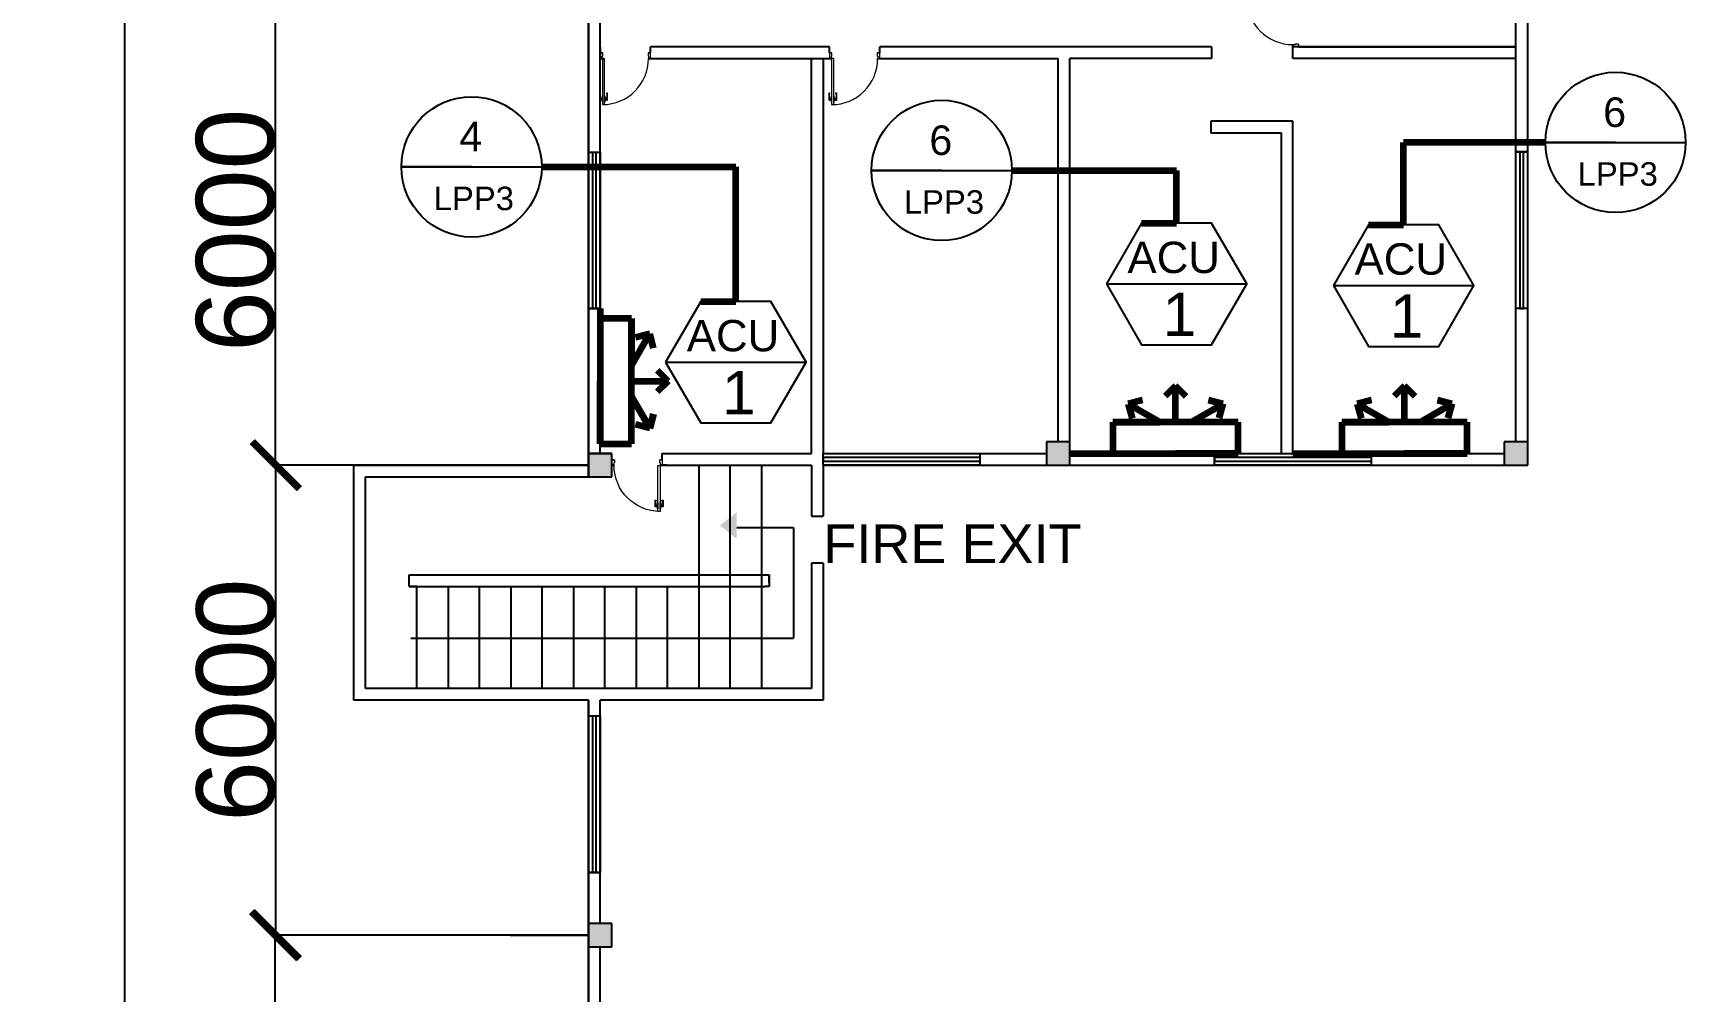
# Model space of a CAD drawing. Header units: millimetres. Extents: x 3339 to 2017737, y 4955 to 2748989.
# Drawn here: x 1580747 to 1601866, y 1667423 to 1679668 of the extents above; entities that cross this region are included whole.
import ezdxf

# ---------------------------------------------------------------- set-up
doc = ezdxf.new("R2010")
doc.units = ezdxf.units.MM
doc.header["$LTSCALE"] = 30
doc.layers.add('A-DETL-GENF', color=92, linetype='Continuous', lineweight=13)
doc.layers.add('A-DOOR', color=31, linetype='Continuous', lineweight=13)
doc.styles.get("Standard").update_dxf_attribs({"font": 'arial.ttf'})
doc.dimstyles.new('ISO-25', dxfattribs={"dimtxt": 1000, "dimasz": 600, "dimexe": 1.25, "dimexo": 0.625, "dimtad": 1, "dimtxsty": 'Standard', "dimblk": 'ARCHTICK', "dimcen": 2.5, "dimclrd": 4, "dimadec": 0, "dimazin": 0, "dimtfac": 1, "dimtmove": 0, "dimatfit": 3, "dimfxl": 1, "dimarcsym": 0})

# ---------------------------------------------------------------- blocks, each defined once
blk = doc.blocks.new('D4')
at = {"layer": 'A-DETL-GENF'}
for p, q in [((-1072, -29), (-1072, -112)), ((-1052, -29), (-1072, -29)), ((-1060, -41), (-1072, -30)), ((-1072, -112), (-1060, -112)), ((-1059, -112), (-1072, -112)), ((-1072, -112), (-1072, -150)), ((-1072, -150), (-1059, -150)), ((-1060, -112), (-1060, -41)), ((-1060, -41), (-1052, -41)), ((-1059, -150), (-1059, -112)), ((-1059, -115), (-1059, -147)), ((-1027, -115), (-1059, -115)), ((-1059, -147), (-1027, -147)), ((-1052, -41), (-1052, -29)), ((-1021, -74), (-1027, -80)), ((-1027, -80), (-1027, -182)), ((-1027, -147), (-1027, -115)), ((-1027, -182), (-1021, -188)), ((-1021, -188), (-1021, -74)), ((-974, -80), (-981, -74)), ((-981, -74), (-981, -188)), ((-981, -188), (-974, -182)), ((-974, -182), (-974, -80)), ((-943, -115), (-974, -115)), ((-974, -115), (-974, -147)), ((-974, -147), (-943, -147)), ((-930, -29), (-949, -29)), ((-949, -29), (-949, -41)), ((-949, -41), (-941, -41)), ((-943, -112), (-943, -150)), ((-930, -112), (-943, -112)), ((-943, -147), (-943, -115)), ((-943, -150), (-930, -150)), ((-941, -41), (-930, -30)), ((-941, -41), (-941, -112)), ((-941, -112), (-930, -112)), ((-930, -112), (-930, -29)), ((-930, -150), (-930, -112))]:
    blk.add_line(p, q, dxfattribs=at)
at = {"layer": 'A-DOOR', "lineweight": 18}
for p, q in [((-1059, 683), (-1024, 683)), ((-1014, 683), (-1059, 683)), ((-1059, 683), (-1059, 583)), ((-1024, 583), (-1024, 626)), ((-1024, 626), (-1014, 626)), ((-1014, 626), (-1014, 683)), ((-169, 683), (-214, 683)), ((-214, 683), (-214, 626)), ((-214, 626), (-204, 626)), ((-204, 683), (-169, 683)), ((-204, 626), (-204, 583)), ((-169, 583), (-169, 683)), ((-1059, 583), (-1024, 583)), ((-981, 583), (-1021, 583)), ((-1021, 583), (-1021, -231)), ((-981, -231), (-981, 583)), ((-204, 583), (-169, 583)), ((-1021, -231), (-981, -231))]:
    blk.add_line(p, q, dxfattribs=at)
at = {"layer": 'A-DOOR'}
blk.add_arc((-1021, 583), 814, 270, 0, dxfattribs=at)
blk = doc.blocks.new('_ArchTick')
at = {"color": 0, "linetype": 'ByBlock', "const_width": 0.15}
blk.add_lwpolyline([(-0.5, -0.5), (0.5, 0.5)], dxfattribs=at)
blk = doc.blocks.new('*D423')
at = {"color": 0, "lineweight": -2, "transparency": 16777216}
for p, q in [((1587843, 1732949), (1581914, 1732949)), ((1587843, 1663149), (1581914, 1663149))]:
    blk.add_line(p, q, dxfattribs=at)
at = {"color": 4, "lineweight": -2, "transparency": 16777216}
blk.add_line((1581915, 1732949), (1581915, 1663149), dxfattribs=at)
at = {"layer": 'Defpoints', "color": 0, "transparency": 16777216}
for p in [(1587844, 1732949), (1581915, 1663149), (1587844, 1663149)]:
    blk.add_point(p, dxfattribs=at)
at = {"color": 4, "lineweight": -2, "transparency": 16777216, "xscale": 600, "yscale": 600, "zscale": 600}
for p, rotation in [((1581915, 1732949), 90), ((1581915, 1663149), 270)]:
    blk.add_blockref('_ArchTick', p, dxfattribs=dict(at, rotation=rotation))
at = {"color": 0, "transparency": 16777216, "insert": (1581404, 1698049), "char_height": 1000, "attachment_point": 5, "rotation": 90}
blk.add_mtext('69800', dxfattribs=at)
blk = doc.blocks.new('*D454')
at = {"color": 0, "lineweight": -2, "transparency": 16777216}
for p, q in [((1583797, 1680149), (1583849, 1680149)), ((1584843, 1674149), (1583846, 1674149))]:
    blk.add_line(p, q, dxfattribs=at)
at = {"color": 4, "lineweight": -2, "transparency": 16777216}
blk.add_line((1583847, 1674149), (1583847, 1680149), dxfattribs=at)
at = {"layer": 'Defpoints', "color": 0, "transparency": 16777216}
for p in [(1583796, 1680149), (1583847, 1680149), (1584844, 1674149)]:
    blk.add_point(p, dxfattribs=at)
at = {"color": 4, "lineweight": -2, "transparency": 16777216, "xscale": 600, "yscale": 600, "zscale": 600}
for p, rotation in [((1583847, 1680149), 90), ((1583847, 1674149), 270)]:
    blk.add_blockref('_ArchTick', p, dxfattribs=dict(at, rotation=rotation))
at = {"color": 0, "transparency": 16777216, "insert": (1583336, 1677149), "char_height": 1000, "attachment_point": 5, "rotation": 90}
blk.add_mtext('6000', dxfattribs=at)
blk = doc.blocks.new('*D455')
at = {"color": 0, "lineweight": -2, "transparency": 16777216}
for p, q in [((1586843, 1674149), (1583850, 1674149)), ((1586843, 1668149), (1583850, 1668149))]:
    blk.add_line(p, q, dxfattribs=at)
at = {"color": 4, "lineweight": -2, "transparency": 16777216}
blk.add_line((1583851, 1668149), (1583851, 1674149), dxfattribs=at)
at = {"layer": 'Defpoints', "color": 0, "transparency": 16777216}
for p in [(1583851, 1674149), (1586844, 1674149), (1586844, 1668149)]:
    blk.add_point(p, dxfattribs=at)
at = {"color": 4, "lineweight": -2, "transparency": 16777216, "xscale": 600, "yscale": 600, "zscale": 600}
for p, rotation in [((1583851, 1674149), 90), ((1583851, 1668149), 270)]:
    blk.add_blockref('_ArchTick', p, dxfattribs=dict(at, rotation=rotation))
at = {"color": 0, "transparency": 16777216, "insert": (1583340, 1671149), "char_height": 1000, "attachment_point": 5, "rotation": 90}
blk.add_mtext('6000', dxfattribs=at)
blk = doc.blocks.new('*D456')
at = {"color": 0, "lineweight": -2, "transparency": 16777216}
for p, q in [((1587843, 1668149), (1583836, 1668149)), ((1587843, 1663149), (1583836, 1663149))]:
    blk.add_line(p, q, dxfattribs=at)
at = {"color": 4, "lineweight": -2, "transparency": 16777216}
blk.add_line((1583838, 1668149), (1583838, 1663149), dxfattribs=at)
at = {"layer": 'Defpoints', "color": 0, "transparency": 16777216}
for p in [(1587844, 1668149), (1583838, 1663149), (1587844, 1663149)]:
    blk.add_point(p, dxfattribs=at)
at = {"color": 4, "lineweight": -2, "transparency": 16777216, "xscale": 600, "yscale": 600, "zscale": 600}
for p, rotation in [((1583838, 1668149), 90), ((1583838, 1663149), 270)]:
    blk.add_blockref('_ArchTick', p, dxfattribs=dict(at, rotation=rotation))
at = {"color": 0, "transparency": 16777216, "insert": (1583326, 1665649), "char_height": 1000, "attachment_point": 5, "rotation": 90}
blk.add_mtext('5000', dxfattribs=at)

msp = doc.modelspace()

# ---------------------------------------------------------------- hatches: boundary and pattern name
at = {"true_color": 0xf8d731}
h = msp.add_hatch(color=40, dxfattribs=at)
h.dxf.hatch_style = 1
h.paths.add_polyline_path([(1588144.084, 1692298.947), (1587844.084, 1692298.947), (1587844.084, 1692148.947), (1587844.084, 1691998.947), (1588144.084, 1691998.947)])
h.paths.add_polyline_path([(1588144.084, 1686298.947), (1587844.084, 1686298.947), (1587844.084, 1686148.947), (1587844.084, 1685998.947), (1588144.084, 1685998.947)])
h.paths.add_polyline_path([(1588144.084, 1680298.947), (1587844.084, 1680298.947), (1587844.084, 1680148.947), (1587844.084, 1679998.947), (1588144.084, 1679998.947)])
h.paths.add_polyline_path([(1588143.31, 1674219.524), (1588144.084, 1674298.947), (1587844.084, 1674298.947), (1587844.084, 1674148.947), (1587844.084, 1673998.947), (1588144.084, 1673998.947), (1588144.084, 1674147.183), (1588143.31, 1674147.183)])
h.paths.add_polyline_path([(1593994.084, 1674448.947), (1593694.084, 1674448.947), (1593694.084, 1674148.947), (1593994.084, 1674148.947)])
h.paths.add_polyline_path([(1599844.084, 1674448.947), (1599544.084, 1674448.947), (1599544.084, 1674148.947), (1599844.084, 1674148.947)])
h.paths.add_polyline_path([(1599841.875, 1686299.241), (1599541.875, 1686299.241), (1599541.875, 1685999.241), (1599841.875, 1685999.241)])
h.paths.add_polyline_path([(1599841.875, 1692299.241), (1599541.875, 1692299.241), (1599541.875, 1692149.241), (1599541.875, 1691999.241), (1599841.875, 1691999.241)])
h.paths.add_polyline_path([(1588144.084, 1668298.947), (1587844.084, 1668298.947), (1587844.084, 1668148.947), (1587844.084, 1667998.947), (1588144.084, 1667998.947)])
at = {"true_color": 0xcd2027}
h = msp.add_hatch(color=242, dxfattribs=at)
h.dxf.hatch_style = 1
h.paths.add_polyline_path([(1589572.793, 1673379.168), (1589524.221, 1673379.168), (1589737.935, 1673549.168), (1589737.935, 1673379.168)])
h.paths.add_polyline_path([(1589524.221, 1673379.168), (1589572.793, 1673379.168), (1589737.935, 1673379.168), (1589737.935, 1673209.168)])

# ---------------------------------------------------------------- linework, layer by layer
for p, q in [((1587844.084, 1698298.947), (1587844.084, 1673998.947)), ((1587844.084, 1698298.947), (1587844.084, 1673998.947)), ((1599844.084, 1674148.947), (1599844.084, 1692148.947)), ((1587844.084, 1674148.947), (1587844.084, 1680148.947)), ((1587844.084, 1673998.947), (1587844.084, 1680148.947)), ((1587994.084, 1674298.947), (1587994.084, 1679998.947)), ((1599694.084, 1674448.947), (1599694.084, 1679999.241)), ((1599841.875, 1679999.241), (1599841.875, 1678149.241)), ((1596844.084, 1679343.348), (1596844.084, 1679518.667)), ((1587994.084, 1679493.348), (1587994.084, 1679343.348)), ((1587994.084, 1679343.348), (1588050.509, 1679343.348)), ((1588610.425, 1679343.348), (1590947.58, 1679343.348)), ((1590922.261, 1679493.348), (1588637.915, 1679493.348)), ((1588637.915, 1679415.688), (1588637.915, 1679493.348)), ((1590694.084, 1674298.947), (1590694.084, 1679343.348)), ((1590694.084, 1679343.348), (1590844.084, 1679343.348)), ((1590844.084, 1679343.348), (1590844.084, 1674298.947)), ((1590922.261, 1679415.128), (1590922.261, 1679493.348)), ((1591540.773, 1679343.348), (1593844.084, 1679343.348)), ((1593994.084, 1679493.348), (1591566.092, 1679493.348)), ((1591566.092, 1679415.128), (1591566.092, 1679493.348)), ((1593844.084, 1674448.947), (1593844.084, 1679343.348)), ((1595801.802, 1679493.348), (1593994.084, 1679493.348)), ((1593994.084, 1674448.947), (1593994.084, 1679343.348)), ((1595801.802, 1679343.348), (1593994.084, 1679343.348)), ((1595801.802, 1679493.348), (1595801.802, 1679343.348)), ((1599694.084, 1679493.348), (1596842.7, 1679493.348)), ((1599694.084, 1679343.348), (1596844.084, 1679343.348)), ((1596915.04, 1679493.348), (1599694.084, 1679493.348)), ((1596844.084, 1678543.348), (1595795.017, 1678543.348)), ((1595795.017, 1678543.348), (1595795.017, 1678393.348)), ((1596844.084, 1674298.947), (1596844.084, 1678543.348)), ((1595795.017, 1678393.348), (1596694.084, 1678393.348)), ((1596694.084, 1678393.348), (1596694.084, 1674298.947)), ((1600965.514, 1678271.17), (1600065.514, 1678271.17)), ((1600065.514, 1678271.17), (1601865.514, 1678271.17)), ((1600965.514, 1678271.17), (1600965.514, 1678271.17)), ((1587844.084, 1676148.947), (1587844.084, 1678148.947)), ((1599841.875, 1678149.241), (1599691.875, 1678149.241)), ((1586350.369, 1677959.117), (1585450.369, 1677959.117)), ((1585450.369, 1677959.117), (1587250.369, 1677959.117)), ((1586350.369, 1677959.117), (1586350.369, 1677959.117)), ((1592356.499, 1677913.249), (1591456.499, 1677913.249)), ((1591456.499, 1677913.249), (1593256.499, 1677913.249)), ((1592356.499, 1677913.249), (1592356.499, 1677913.249)), ((1594460.228, 1676464.658), (1596253.818, 1676464.658)), ((1597361.968, 1676443.727), (1599155.558, 1676443.727)), ((1587844.084, 1674148.947), (1587844.084, 1676148.947)), ((1587844.084, 1674148.947), (1587844.084, 1676148.947)), ((1587844.084, 1676148.947), (1587994.084, 1676148.947)), ((1588829.854, 1675465.286), (1590623.444, 1675465.286)), ((1593994.084, 1674448.947), (1593694.084, 1674448.947)), ((1593694.084, 1674448.947), (1593694.084, 1674148.947)), ((1593994.084, 1674148.947), (1593994.084, 1674448.947)), ((1599844.084, 1674448.947), (1599544.084, 1674448.947)), ((1599544.084, 1674448.947), (1599544.084, 1674148.947)), ((1599844.084, 1674148.947), (1599844.084, 1674448.947)), ((1588144.084, 1674298.947), (1587844.084, 1674298.947)), ((1587844.084, 1674298.947), (1587844.084, 1673998.947)), ((1587844.084, 1674298.947), (1588144.084, 1674298.947)), ((1588144.084, 1673998.947), (1588144.084, 1674298.947)), ((1588787.141, 1674298.947), (1590694.084, 1674298.947)), ((1588787.141, 1674219.524), (1588787.141, 1674298.947)), ((1588844.084, 1674298.947), (1590694.084, 1674298.947)), ((1590844.084, 1674298.947), (1593694.084, 1674298.947)), ((1593994.084, 1674298.947), (1596694.084, 1674298.947)), ((1595844.084, 1674148.947), (1595844.084, 1674298.947)), ((1596844.084, 1674298.947), (1599544.084, 1674298.947)), ((1584844.084, 1671148.947), (1584844.084, 1674148.947)), ((1584844.084, 1674148.947), (1586844.084, 1674148.947)), ((1587844.084, 1674148.947), (1586844.084, 1674148.947)), ((1586844.084, 1674148.947), (1587844.084, 1674148.947)), ((1587844.084, 1673998.947), (1587844.084, 1674148.947)), ((1587844.084, 1673998.947), (1587844.084, 1674148.947)), ((1587844.084, 1674148.947), (1587844.084, 1673998.947)), ((1588143.31, 1674148.947), (1588168.629, 1674148.947)), ((1588168.629, 1674148.947), (1588143.31, 1674148.947)), ((1588143.31, 1674148.947), (1588168.629, 1674148.947)), ((1588761.822, 1674148.947), (1588844.084, 1674148.947)), ((1588844.084, 1674148.947), (1588761.822, 1674148.947)), ((1588761.822, 1674148.947), (1590694.084, 1674148.947)), ((1588844.084, 1674148.947), (1590694.084, 1674148.947)), ((1590694.084, 1674148.947), (1590694.084, 1673498.947)), ((1590694.084, 1674148.947), (1590694.084, 1673648.947)), ((1590844.084, 1674148.947), (1599844.084, 1674148.947)), ((1590844.084, 1674148.947), (1590844.084, 1673498.947)), ((1593844.084, 1674148.947), (1593994.084, 1674148.947)), ((1593994.084, 1674148.947), (1595844.084, 1674148.947)), ((1584994.084, 1671298.947), (1584994.084, 1673998.947)), ((1584994.084, 1673998.947), (1586844.084, 1673998.947)), ((1586844.084, 1673998.947), (1587844.084, 1673998.947)), ((1587844.084, 1673998.947), (1588144.084, 1673998.947)), ((1590694.084, 1673648.947), (1590694.084, 1673498.947)), ((1590694.084, 1673498.947), (1590844.084, 1673498.947)), ((1590694.084, 1672898.947), (1590694.084, 1671298.947)), ((1590844.084, 1672898.947), (1590694.084, 1672898.947)), ((1590844.084, 1672898.947), (1590844.084, 1671148.947)), ((1590694.084, 1671298.947), (1584994.084, 1671298.947)), ((1587844.084, 1671148.947), (1584844.084, 1671148.947)), ((1587844.084, 1671148.947), (1587844.084, 1663148.947)), ((1587844.084, 1671148.947), (1587844.084, 1668148.947)), ((1587844.084, 1668148.947), (1587844.084, 1671148.947)), ((1587844.084, 1668298.947), (1587844.084, 1671148.947)), ((1587994.084, 1668298.947), (1587994.084, 1671148.947)), ((1590844.084, 1671148.947), (1587994.084, 1671148.947)), ((1587844.084, 1668148.947), (1587844.084, 1668948.947)), ((1587844.084, 1668948.947), (1587994.084, 1668948.947)), ((1587844.084, 1668148.947), (1586844.084, 1668148.947)), ((1586844.084, 1668148.947), (1587844.084, 1668148.947)), ((1588144.084, 1668298.947), (1587844.084, 1668298.947)), ((1587844.084, 1663148.947), (1587844.084, 1668148.947)), ((1587844.084, 1668148.947), (1587844.084, 1667998.947)), ((1588144.084, 1667998.947), (1588144.084, 1668298.947)), ((1587844.084, 1667998.947), (1588144.084, 1667998.947)), ((1587994.084, 1663448.947), (1587994.084, 1667998.947))]:
    msp.add_line(p, q)
at = {"lineweight": 211, "ltscale": 5}
for p, q in [((1599069.244, 1678271.17), (1598258.366, 1678271.17)), ((1598258.366, 1677220.374), (1598258.366, 1678271.17)), ((1600069.244, 1678271.17), (1599069.244, 1678271.17)), ((1587250.369, 1677959.117), (1589726.251, 1677959.117)), ((1589726.251, 1677019.269), (1589726.251, 1677959.117)), ((1593252.769, 1677913.249), (1595356.625, 1677913.249)), ((1595356.625, 1677241.306), (1595356.625, 1677913.249)), ((1594908.625, 1677241.306), (1595356.625, 1677241.306)), ((1597810.366, 1677220.374), (1598258.366, 1677220.374)), ((1589726.251, 1676241.933), (1589726.251, 1677019.269)), ((1587994.084, 1676148.947), (1587994.084, 1674723.947)), ((1587994.084, 1676148.947), (1587994.084, 1675223.947)), ((1589278.251, 1676241.933), (1589726.251, 1676241.933)), ((1588394.084, 1676023.947), (1587994.084, 1676023.947)), ((1587994.084, 1676023.947), (1587994.084, 1674423.947)), ((1588394.084, 1674423.947), (1588394.084, 1676023.947)), ((1588394.084, 1676023.947), (1588394.084, 1675423.947)), ((1588627.041, 1675827.441), (1588445.198, 1675778.716)), ((1588560.482, 1675712.157), (1588627.041, 1675827.441)), ((1588675.766, 1675645.598), (1588627.041, 1675827.441)), ((1588394.084, 1675423.947), (1588560.482, 1675712.157)), ((1588859.998, 1675223.947), (1588726.88, 1675357.065)), ((1587994.084, 1674423.947), (1587994.084, 1675223.947)), ((1588394.084, 1675223.947), (1588726.88, 1675223.947)), ((1588394.084, 1674423.947), (1588394.084, 1675223.947)), ((1588726.88, 1675223.947), (1588859.998, 1675223.947)), ((1588859.998, 1675223.947), (1588726.88, 1675090.828)), ((1588726.88, 1675090.828), (1588859.998, 1675223.947)), ((1595344.084, 1675164.862), (1595210.965, 1675031.743)), ((1595344.084, 1675031.743), (1595344.084, 1675164.862)), ((1595344.084, 1675164.862), (1595477.202, 1675031.743)), ((1595477.202, 1675031.743), (1595344.084, 1675164.862)), ((1598269.084, 1675164.862), (1598135.965, 1675031.743)), ((1598269.084, 1675031.743), (1598269.084, 1675164.862)), ((1598269.084, 1675164.862), (1598402.202, 1675031.743)), ((1598402.202, 1675031.743), (1598269.084, 1675164.862)), ((1588394.084, 1675023.947), (1588560.482, 1674735.737)), ((1594922.433, 1674980.629), (1594740.59, 1674931.904)), ((1594855.874, 1674865.345), (1594740.59, 1674931.904)), ((1594740.59, 1674931.904), (1594789.314, 1674750.061)), ((1595344.084, 1674698.947), (1595344.084, 1675031.743)), ((1595947.578, 1674931.904), (1595765.734, 1674980.629)), ((1595765.734, 1674980.629), (1595947.578, 1674931.904)), ((1595832.294, 1674865.345), (1595947.578, 1674931.904)), ((1595947.578, 1674931.904), (1595898.853, 1674750.061)), ((1597847.433, 1674980.629), (1597665.59, 1674931.904)), ((1597780.874, 1674865.345), (1597665.59, 1674931.904)), ((1597665.59, 1674931.904), (1597714.314, 1674750.061)), ((1598269.084, 1674698.947), (1598269.084, 1675031.743)), ((1598872.578, 1674931.904), (1598690.734, 1674980.629)), ((1598690.734, 1674980.629), (1598872.578, 1674931.904)), ((1598757.294, 1674865.345), (1598872.578, 1674931.904)), ((1598872.578, 1674931.904), (1598823.853, 1674750.061)), ((1588627.041, 1674620.453), (1588445.198, 1674669.178)), ((1588560.482, 1674735.737), (1588627.041, 1674620.453)), ((1588627.041, 1674620.453), (1588675.766, 1674802.296)), ((1588675.766, 1674802.296), (1588627.041, 1674620.453)), ((1596144.084, 1674698.947), (1594544.084, 1674698.947)), ((1594544.084, 1674698.947), (1594544.084, 1674298.947)), ((1594544.084, 1674698.947), (1595144.084, 1674698.947)), ((1595144.084, 1674698.947), (1594855.874, 1674865.345)), ((1596144.084, 1674698.947), (1595344.084, 1674698.947)), ((1595544.084, 1674698.947), (1595832.294, 1674865.345)), ((1596144.084, 1674298.947), (1596144.084, 1674698.947)), ((1599069.084, 1674698.947), (1597469.084, 1674698.947)), ((1597469.084, 1674698.947), (1597469.084, 1674298.947)), ((1597469.084, 1674698.947), (1598069.084, 1674698.947)), ((1598069.084, 1674698.947), (1597780.874, 1674865.345)), ((1599069.084, 1674698.947), (1598269.084, 1674698.947)), ((1598469.084, 1674698.947), (1598757.294, 1674865.345)), ((1599069.084, 1674298.947), (1599069.084, 1674698.947)), ((1587994.084, 1674423.947), (1588394.084, 1674423.947)), ((1593994.084, 1674298.947), (1595344.084, 1674298.947)), ((1594544.084, 1674298.947), (1596144.084, 1674298.947)), ((1596144.084, 1674298.947), (1595344.084, 1674298.947)), ((1596844.084, 1674298.947), (1598269.084, 1674298.947)), ((1597469.084, 1674298.947), (1599069.084, 1674298.947)), ((1599069.084, 1674298.947), (1598269.084, 1674298.947))]:
    msp.add_line(p, q, dxfattribs=at)
at = {"color": 9, "true_color": 0xafd9aa}
for p, q in [((1587844.084, 1678148.947), (1587994.084, 1678148.947)), ((1587844.084, 1676148.947), (1587844.084, 1678148.947)), ((1587844.084, 1678148.947), (1587894.084, 1678148.947)), ((1587894.084, 1678148.947), (1587894.084, 1676148.947)), ((1587944.084, 1676148.947), (1587944.084, 1678148.947)), ((1587994.084, 1678148.947), (1587994.084, 1677148.947)), ((1599691.875, 1678149.241), (1599841.875, 1678149.241)), ((1599691.875, 1676149.241), (1599691.875, 1678149.241)), ((1599691.875, 1678149.241), (1599741.875, 1678149.241)), ((1599741.875, 1678149.241), (1599741.875, 1676149.241)), ((1599791.875, 1676149.241), (1599791.875, 1678149.241)), ((1599841.875, 1678149.241), (1599841.875, 1677149.241)), ((1587994.084, 1677148.947), (1587994.084, 1676148.947)), ((1599841.875, 1677149.241), (1599841.875, 1676149.241)), ((1587994.084, 1676148.947), (1587844.084, 1676148.947)), ((1587894.084, 1676148.947), (1587944.084, 1676148.947)), ((1599841.875, 1676149.241), (1599691.875, 1676149.241)), ((1599741.875, 1676149.241), (1599791.875, 1676149.241)), ((1590844.084, 1674148.947), (1590844.084, 1674298.947)), ((1590844.084, 1674298.947), (1592844.084, 1674298.947)), ((1592844.084, 1674248.947), (1590844.084, 1674248.947)), ((1590844.084, 1674248.947), (1590844.084, 1674198.947)), ((1592844.084, 1674298.947), (1592844.084, 1674148.947)), ((1592844.084, 1674298.947), (1592844.084, 1674248.947)), ((1595844.084, 1674148.947), (1595844.084, 1674298.947)), ((1595844.084, 1674298.947), (1597844.084, 1674298.947)), ((1597844.084, 1674248.947), (1595844.084, 1674248.947)), ((1595844.084, 1674248.947), (1595844.084, 1674198.947)), ((1597844.084, 1674298.947), (1597844.084, 1674148.947)), ((1597844.084, 1674298.947), (1597844.084, 1674248.947)), ((1590844.084, 1674198.947), (1592844.084, 1674198.947)), ((1591844.084, 1674148.947), (1590844.084, 1674148.947)), ((1592844.084, 1674148.947), (1591844.084, 1674148.947)), ((1595844.084, 1674198.947), (1597844.084, 1674198.947)), ((1596844.084, 1674148.947), (1595844.084, 1674148.947)), ((1597844.084, 1674148.947), (1596844.084, 1674148.947)), ((1587844.084, 1670948.947), (1587994.084, 1670948.947)), ((1587844.084, 1668948.947), (1587844.084, 1670948.947)), ((1587844.084, 1670948.947), (1587894.084, 1670948.947)), ((1587894.084, 1670948.947), (1587894.084, 1668948.947)), ((1587944.084, 1668948.947), (1587944.084, 1670948.947)), ((1587994.084, 1670948.947), (1587994.084, 1669948.947)), ((1587994.084, 1669948.947), (1587994.084, 1668948.947)), ((1587994.084, 1668948.947), (1587844.084, 1668948.947)), ((1587894.084, 1668948.947), (1587944.084, 1668948.947))]:
    msp.add_line(p, q, dxfattribs=at)
at = {"color": 242, "true_color": 0xcd2027}
for p, q in [((1589252.521, 1674148.876), (1589252.521, 1671298.876)), ((1589652.521, 1671298.876), (1589652.521, 1674148.876)), ((1590052.521, 1674148.876), (1590052.521, 1671298.876)), ((1589738.371, 1673354.696), (1590459.408, 1673354.696)), ((1590461.173, 1673354.696), (1590461.173, 1671938.876)), ((1585552.521, 1672598.876), (1585552.521, 1672748.876)), ((1585552.521, 1672598.876), (1585552.521, 1672748.876)), ((1585552.521, 1672748.876), (1590152.521, 1672748.876)), ((1585552.521, 1672598.876), (1590102.521, 1672598.876)), ((1585652.521, 1672598.876), (1585552.521, 1672598.876)), ((1585652.521, 1671298.876), (1585652.521, 1672598.876)), ((1586052.521, 1672598.876), (1586052.521, 1671298.876)), ((1586452.521, 1671298.876), (1586452.521, 1672598.876)), ((1586852.521, 1672598.876), (1586852.521, 1671298.876)), ((1587252.521, 1671298.876), (1587252.521, 1672598.876)), ((1587652.521, 1672598.876), (1587652.521, 1671298.876)), ((1588052.521, 1671298.876), (1588052.521, 1672598.876)), ((1588452.521, 1672598.876), (1588452.521, 1671298.876)), ((1588852.521, 1671298.876), (1588852.521, 1672598.876)), ((1590152.521, 1672598.876), (1590102.521, 1672598.876)), ((1590152.521, 1672648.876), (1590152.521, 1672748.876)), ((1590152.521, 1672748.876), (1590152.521, 1672648.876)), ((1590152.521, 1672648.876), (1590152.521, 1672598.876)), ((1585572.521, 1671940.224), (1590461.574, 1671940.224)), ((1590052.521, 1671298.876), (1585652.521, 1671298.876)), ((1586052.521, 1671298.876), (1585652.521, 1671298.876)), ((1586852.521, 1671298.876), (1586452.521, 1671298.876)), ((1587652.521, 1671298.876), (1587252.521, 1671298.876)), ((1588452.521, 1671298.876), (1588052.521, 1671298.876)), ((1589252.521, 1671298.876), (1588852.521, 1671298.876)), ((1590052.521, 1671298.876), (1589652.521, 1671298.876))]:
    msp.add_line(p, q, dxfattribs=at)
for points in [[(1594460.228, 1676464.658), (1594908.625, 1675688.011), (1595805.42, 1675688.011), (1596253.818, 1676464.658), (1595805.42, 1677241.306), (1594908.625, 1677241.306)], [(1597361.968, 1676443.727), (1597810.366, 1675667.08), (1598707.16, 1675667.08), (1599155.558, 1676443.727), (1598707.16, 1677220.374), (1597810.366, 1677220.374)], [(1588829.854, 1675465.286), (1589278.251, 1674688.639), (1590175.046, 1674688.639), (1590623.444, 1675465.286), (1590175.046, 1676241.933), (1589278.251, 1676241.933)]]:
    msp.add_lwpolyline(points, close=True)
for centre in [(1600965.514, 1678271.17), (1586350.369, 1677959.117), (1592356.499, 1677913.249)]:
    msp.add_circle(centre, 896.27)

# ---------------------------------------------------------------- block references
at = {"layer": 'A-DOOR', "xscale": 0.7234058509916497, "yscale": 0.7234058509916497, "zscale": 0.7234058509916497, "rotation": 270}
msp.add_blockref('D4', (1596420.905, 1679371.234), dxfattribs=at)
at = {"layer": 'A-DOOR', "yscale": 0.7234058509916497, "zscale": 0.7234058509916497}
for p, xscale in [((1588760.028, 1678921.553), 0.7234058509916497), ((1591688.206, 1678920.993), 0.7234058509916497), ((1588021.196, 1673725.389), -0.7234058509916497)]:
    msp.add_blockref('D4', p, dxfattribs=dict(at, xscale=xscale))

# ---------------------------------------------------------------- texts
msp.add_text('FIRE EXIT', height=494.3593).set_placement((1590844.084, 1672898.947))
at = {"attachment_point": 1}
for s, width, gutter_width, insert, char_height in [('\\pxqc,t0.39537;6', 377.35925, 1886.796, (1600765.514, 1678846.509), 377.35925), ('\\pxqc,t0.39537;4', 377.35925, 1886.796, (1586150.369, 1678534.456), 377.35925), ('\\pxqc,t0.39537;6', 377.35925, 1886.796, (1592156.499, 1678488.588), 377.35925), ('\\pxqc,t0.39537;LPP3', 377.35925, 1886.796, (1600805.514, 1678018.53), 300), ('\\pxqc,t0.39537;LPP3', 377.35925, 1886.796, (1586190.369, 1677706.476), 300), ('\\pxqc,t0.39537;LPP3', 377.35925, 1886.796, (1592196.499, 1677660.608), 300), ('\\pxt0.39537;ACU', 400.59711, 2002.986, (1594730.031, 1677003.721), 400.59711), ('\\pxt0.39537;ACU', 400.59711, 2002.986, (1597631.771, 1676982.79), 400.59711), ('1', 551.54222, 2757.711, (1595180.228, 1676351.216), 551.542), ('1', 551.54222, 2757.711, (1598081.968, 1676330.285), 551.542), ('\\pxt0.39537;ACU', 400.59711, 2002.986, (1589099.656, 1676004.349), 400.59711), ('1', 551.54222, 2757.711, (1589549.854, 1675351.844), 551.542)]:
    msp.add_mtext_dynamic_manual_height_columns(s, width=width, gutter_width=gutter_width, heights=[0], dxfattribs=dict(at, insert=insert, char_height=char_height))

# ---------------------------------------------------------------- dimensions: what is measured, and where the dimension line sits
for base, p1, p2, picture, middle in [((1581914.89, 1663148.947), (1587844.084, 1732948.947), (1587844.084, 1663148.947), '*D423', (1581403.692, 1698048.947)), ((1583847.325, 1680148.947), (1584844.084, 1674148.947), (1583796.075, 1680148.947), '*D454', (1583336.127, 1677148.947)), ((1583851.075, 1674148.947), (1586844.084, 1668148.947), (1586844.084, 1674148.947), '*D455', (1583339.877, 1671148.947)), ((1583837.671, 1663148.947), (1587844.084, 1668148.947), (1587844.084, 1663148.947), '*D456', (1583326.473, 1665648.947))]:
    dim = msp.add_linear_dim(base=base, p1=p1, p2=p2, angle=90, dimstyle='ISO-25')
    dim.commit()
    dim.dimension.update_dxf_attribs({"geometry": picture, "text_midpoint": middle})

doc.saveas('drawing.dxf')
